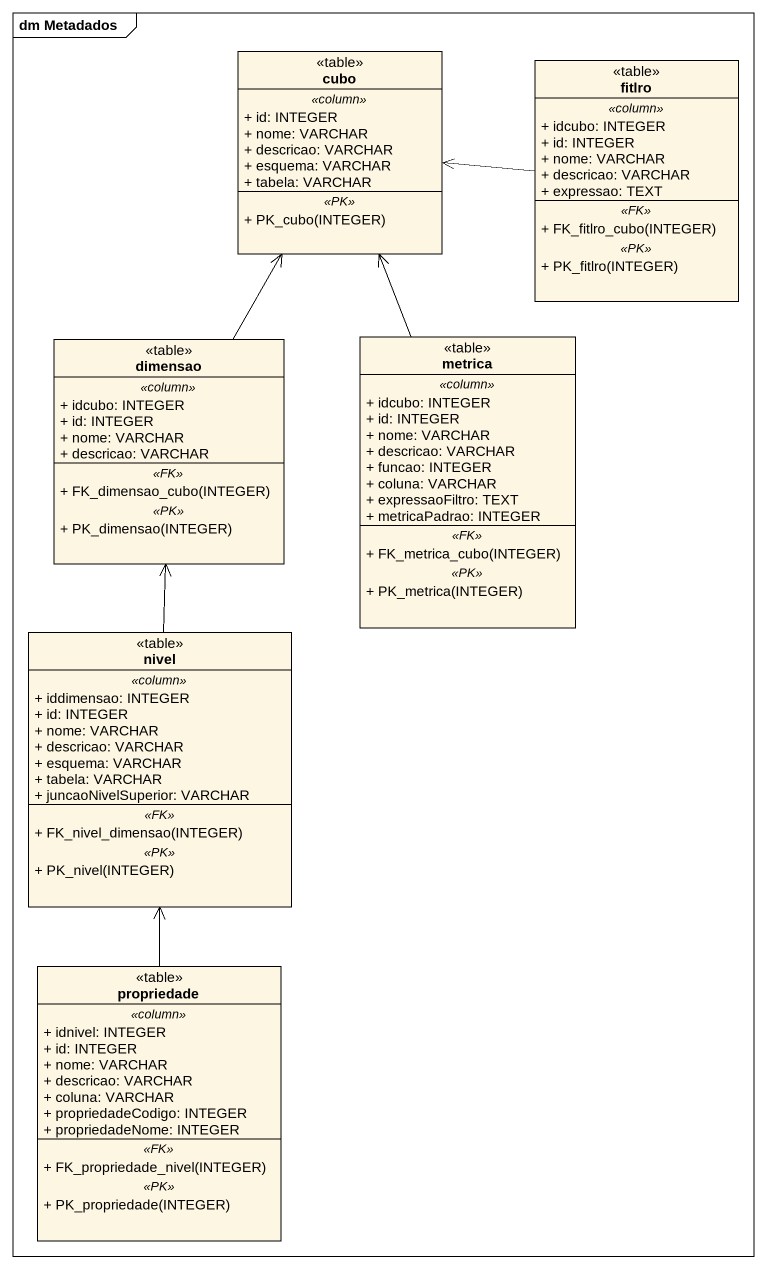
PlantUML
@startuml
mainframe dm Metadados
hide circle
hide empty members
skinparam classAttributeIconSize 0
class cubo <<table>> {
  .. <<column>> ..
  + id: INTEGER
  + nome: VARCHAR
  + descricao: VARCHAR
  + esquema: VARCHAR
  + tabela: VARCHAR
  .. <<PK>> ..
  + PK_cubo(INTEGER)
}
class fitlro <<table>> {
  .. <<column>> ..
  + idcubo: INTEGER
  + id: INTEGER
  + nome: VARCHAR
  + descricao: VARCHAR
  + expressao: TEXT
  .. <<FK>> ..
  + FK_fitlro_cubo(INTEGER)
  .. <<PK>> ..
  + PK_fitlro(INTEGER)
}
class dimensao <<table>> {
  .. <<column>> ..
  + idcubo: INTEGER
  + id: INTEGER
  + nome: VARCHAR
  + descricao: VARCHAR
  .. <<FK>> ..
  + FK_dimensao_cubo(INTEGER)
  .. <<PK>> ..
  + PK_dimensao(INTEGER)
}
class metrica <<table>> {
  .. <<column>> ..
  + idcubo: INTEGER
  + id: INTEGER
  + nome: VARCHAR
  + descricao: VARCHAR
  + funcao: INTEGER
  + coluna: VARCHAR
  + expressaoFiltro: TEXT
  + metricaPadrao: INTEGER
  .. <<FK>> ..
  + FK_metrica_cubo(INTEGER)
  .. <<PK>> ..
  + PK_metrica(INTEGER)
}
class nivel <<table>> {
  .. <<column>> ..
  + iddimensao: INTEGER
  + id: INTEGER
  + nome: VARCHAR
  + descricao: VARCHAR
  + esquema: VARCHAR
  + tabela: VARCHAR
  + juncaoNivelSuperior: VARCHAR
  .. <<FK>> ..
  + FK_nivel_dimensao(INTEGER)
  .. <<PK>> ..
  + PK_nivel(INTEGER)
}
class propriedade <<table>> {
  .. <<column>> ..
  + idnivel: INTEGER
  + id: INTEGER
  + nome: VARCHAR
  + descricao: VARCHAR
  + coluna: VARCHAR
  + propriedadeCodigo: INTEGER
  + propriedadeNome: INTEGER
  .. <<FK>> ..
  + FK_propriedade_nivel(INTEGER)
  .. <<PK>> ..
  + PK_propriedade(INTEGER)
}
fitlro -left-> cubo
dimensao -up-> cubo
metrica -up-> cubo
nivel -up-> dimensao
propriedade -up-> nivel
@enduml
